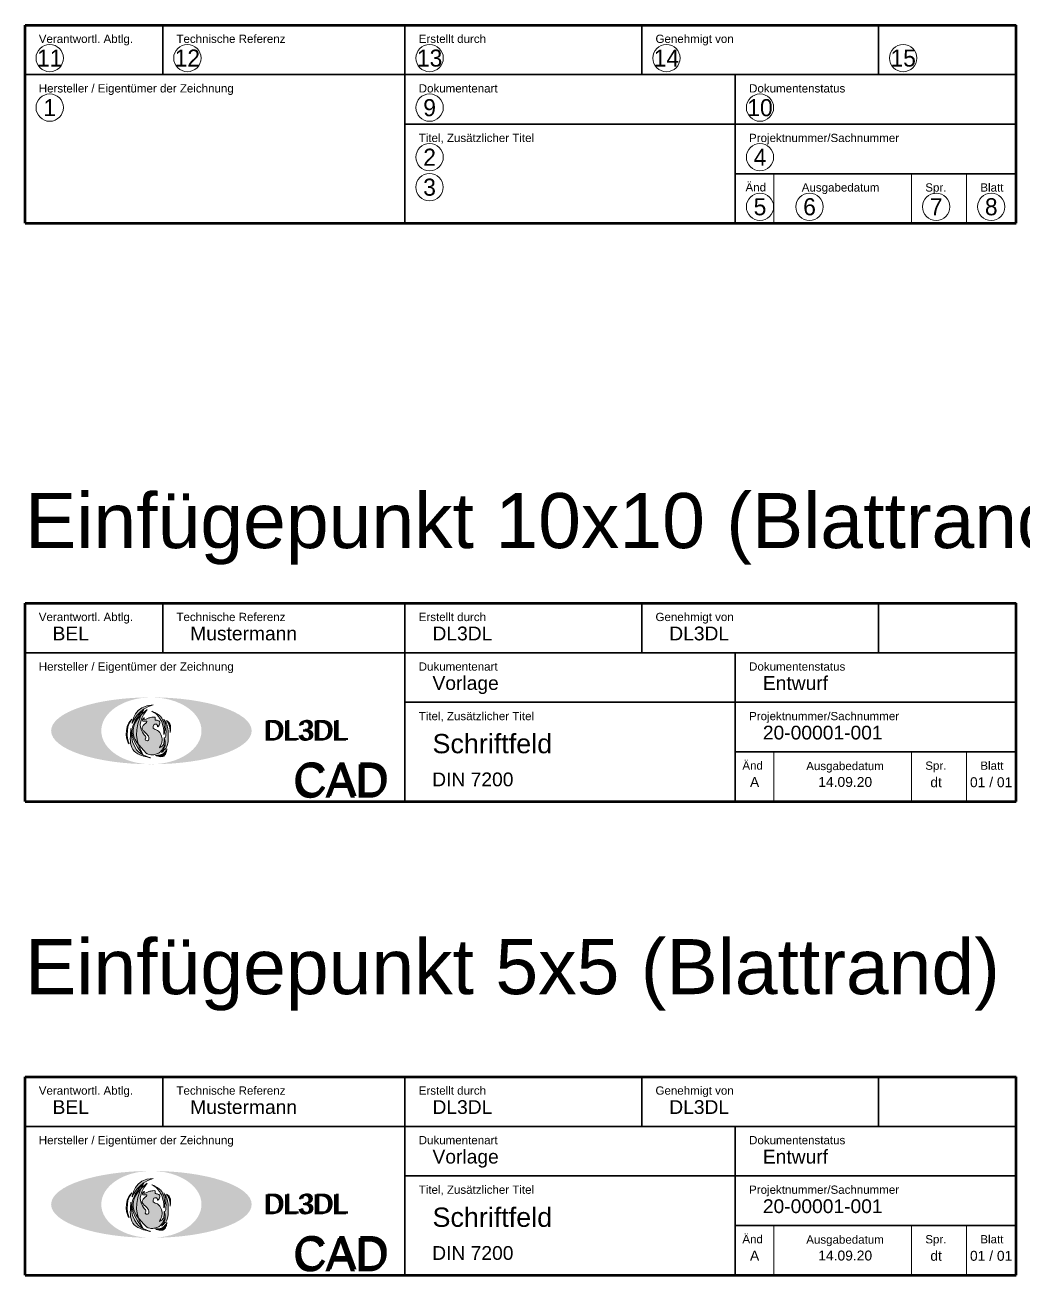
# Model space of a CAD drawing. Header units: millimetres. Extents: x 633 to 4785, y -1154 to 2521.
# Drawn here: x 2337 to 2518.3, y -616.3 to -389.4 of the extents above; entities that cross this region are included whole.
import ezdxf
from ezdxf.enums import TextEntityAlignment as Align

# ---------------------------------------------------------------- set-up
doc = ezdxf.new("R2010")
doc.units = ezdxf.units.MM
doc.header["$LTSCALE"] = 5
doc.linetypes.add('AUSGEZOGEN', pattern=[0])
for name, color, linetype, lineweight, true_color in [('_Legende', 7, 'Continuous', 5, 0x000000), ('_PK_0.18mm', 4, 'Continuous', 18, 0x00ffff), ('_PK_0.35mm', 4, 'Continuous', 35, 0x00ffff), ('_PK_0.70mm', 30, 'Continuous', 70, 0xff7f00), ('_PK_Text_ausgefüllt', 3, 'Continuous', 5, 0x00ff00), ('_PK_Text_Vorgabe', 1, 'Continuous', 5, 0xff0000), ('Nr_Kreis', 1, 'Continuous', 5, 0xff0000), ('pfoenix', 5, 'Continuous', 5, 0x0000ff)]:
    doc.layers.add(name, color=color, linetype=linetype, lineweight=lineweight, true_color=true_color)
for name, color, linetype, true_color in [('Logo', 5, 'Continuous', 0x0000ff), ('Logo Text', 1, 'Continuous', 0xff0000), ('Logo_a', 1, 'Continuous', 0xff0000), ('Logo_b', 30, 'Continuous', 0xff7f00), ('Logo_c', 12, 'Continuous', 0xaa0000)]:
    doc.layers.add(name, color=color, linetype=linetype, true_color=true_color)
doc.styles.add('textstyle1000', font='')
doc.styles.add('textstyle1009', font='')
doc.styles.add('textstyle1010', font='')
doc.styles.add('textstyle1013', font='')
doc.styles.add('textstyle1014', font='')
doc.styles.add('textstyle1023', font='')
doc.styles.add('textstyle1024', font='')
doc.styles.add('textstyle1033', font='')
doc.styles.add('textstyle1034', font='')
doc.styles.add('textstyle1036', font='')
doc.styles.add('textstyle1037', font='')
doc.styles.add('textstyle1046', font='')
doc.styles.add('textstyle1047', font='')
doc.styles.add('textstyle1056', font='')
doc.styles.add('textstyle1057', font='')
doc.styles.add('textstyle1066', font='')
doc.styles.add('textstyle1067', font='')
doc.styles.add('textstyle1076', font='')
doc.styles.add('textstyle1077', font='')
doc.styles.add('textstyle1086', font='')
doc.styles.add('textstyle1087', font='')
doc.styles.add('textstyle657', font='')
doc.styles.add('textstyle658', font='')
doc.styles.add('textstyle667', font='')
doc.styles.add('textstyle668', font='')
doc.styles.add('textstyle669', font='')
doc.styles.add('textstyle670', font='')
doc.styles.add('textstyle671', font='')
doc.styles.add('textstyle672', font='')
doc.styles.add('textstyle691', font='')
doc.styles.add('textstyle693', font='')
doc.styles.add('textstyle715', font='')
doc.styles.add('textstyle716', font='')
doc.styles.add('textstyle717', font='')
doc.styles.add('textstyle718', font='')
doc.styles.add('textstyle719', font='')
doc.styles.add('textstyle720', font='')
doc.styles.add('textstyle721', font='')
doc.styles.add('textstyle722', font='')
doc.styles.add('textstyle723', font='')
doc.styles.add('textstyle772', font='')
doc.styles.add('textstyle773', font='')
doc.styles.add('textstyle774', font='')
doc.styles.add('textstyle784', font='')
doc.styles.add('textstyle785', font='')
doc.styles.add('textstyle786', font='')
doc.styles.add('textstyle794', font='')
doc.styles.add('textstyle795', font='')
doc.styles.add('textstyle796', font='')
doc.styles.add('textstyle806', font='')
doc.styles.add('textstyle807', font='')
doc.styles.add('textstyle808', font='')
doc.styles.add('textstyle818', font='')
doc.styles.add('textstyle819', font='')
doc.styles.add('textstyle828', font='')
doc.styles.add('textstyle830', font='')
doc.styles.add('textstyle831', font='')
doc.styles.add('textstyle832', font='')
doc.styles.add('textstyle842', font='')
doc.styles.add('textstyle843', font='')
doc.styles.add('textstyle844', font='')
doc.styles.add('textstyle850', font='')
doc.styles.add('textstyle851', font='')
doc.styles.add('textstyle852', font='')
doc.styles.add('textstyle862', font='')
doc.styles.add('textstyle863', font='')
doc.styles.add('textstyle864', font='')
doc.styles.add('textstyle874', font='')
doc.styles.add('textstyle875', font='')
doc.styles.add('textstyle876', font='')
doc.styles.add('textstyle891', font='')
doc.styles.add('textstyle892', font='')
doc.styles.add('textstyle901', font='')
doc.styles.add('textstyle902', font='')
doc.styles.add('textstyle911', font='')
doc.styles.add('textstyle912', font='')
doc.styles.add('textstyle921', font='')
doc.styles.add('textstyle922', font='')
doc.styles.add('textstyle931', font='')
doc.styles.add('textstyle932', font='')
doc.styles.add('textstyle964', font='')
doc.styles.add('textstyle965', font='')
doc.styles.add('textstyle966', font='')
doc.styles.add('textstyle977', font='')
doc.styles.add('textstyle978', font='')
doc.styles.add('textstyle979', font='')
doc.styles.add('textstyle988', font='')
doc.styles.add('textstyle989', font='')
doc.styles.add('textstyle990', font='')
doc.styles.add('textstyle999', font='')
doc.styles.get('textstyle1000').set_extended_font_data('Arial')
doc.styles.get('textstyle1009').set_extended_font_data('Arial')
doc.styles.get('textstyle1010').set_extended_font_data('Arial')
doc.styles.get('textstyle1013').set_extended_font_data('URW Chancery L')
doc.styles.get('textstyle1014').set_extended_font_data('URW Chancery L')
doc.styles.get('textstyle1023').set_extended_font_data('URW Chancery L')
doc.styles.get('textstyle1024').set_extended_font_data('URW Chancery L')
doc.styles.get('textstyle1033').set_extended_font_data('URW Chancery L')
doc.styles.get('textstyle1034').set_extended_font_data('URW Chancery L')
doc.styles.get('textstyle1036').set_extended_font_data('Arial')
doc.styles.get('textstyle1037').set_extended_font_data('Arial')
doc.styles.get('textstyle1046').set_extended_font_data('Arial')
doc.styles.get('textstyle1047').set_extended_font_data('Arial')
doc.styles.get('textstyle1056').set_extended_font_data('Arial')
doc.styles.get('textstyle1057').set_extended_font_data('Arial')
doc.styles.get('textstyle1066').set_extended_font_data('Arial')
doc.styles.get('textstyle1067').set_extended_font_data('Arial')
doc.styles.get('textstyle1076').set_extended_font_data('Arial')
doc.styles.get('textstyle1077').set_extended_font_data('Arial')
doc.styles.get('textstyle1086').set_extended_font_data('Arial')
doc.styles.get('textstyle1087').set_extended_font_data('Arial')
doc.styles.get('textstyle657').set_extended_font_data('URW Chancery L')
doc.styles.get('textstyle658').set_extended_font_data('URW Chancery L')
doc.styles.get('textstyle667').set_extended_font_data('TGL 31034-1')
doc.styles.get('textstyle668').set_extended_font_data('TGL 31034-1')
doc.styles.get('textstyle669').set_extended_font_data('TGL 31034-1')
doc.styles.get('textstyle670').set_extended_font_data('TGL 31034-1')
doc.styles.get('textstyle671').set_extended_font_data('TGL 31034-1')
doc.styles.get('textstyle672').set_extended_font_data('TGL 31034-1')
doc.styles.get('textstyle691').set_extended_font_data('Arial')
doc.styles.get('textstyle693').set_extended_font_data('Arial')
doc.styles.get('textstyle715').set_extended_font_data('TGL 31034-1')
doc.styles.get('textstyle716').set_extended_font_data('TGL 31034-1')
doc.styles.get('textstyle717').set_extended_font_data('TGL 31034-1')
doc.styles.get('textstyle718').set_extended_font_data('TGL 31034-1')
doc.styles.get('textstyle719').set_extended_font_data('TGL 31034-1')
doc.styles.get('textstyle720').set_extended_font_data('TGL 31034-1')
doc.styles.get('textstyle721').set_extended_font_data('TGL 31034-1')
doc.styles.get('textstyle722').set_extended_font_data('TGL 31034-1')
doc.styles.get('textstyle723').set_extended_font_data('TGL 31034-1')
doc.styles.get('textstyle772').set_extended_font_data('Arial')
doc.styles.get('textstyle773').set_extended_font_data('Arial')
doc.styles.get('textstyle774').set_extended_font_data('Arial')
doc.styles.get('textstyle784').set_extended_font_data('Arial')
doc.styles.get('textstyle785').set_extended_font_data('Arial')
doc.styles.get('textstyle786').set_extended_font_data('Arial')
doc.styles.get('textstyle794').set_extended_font_data('Arial')
doc.styles.get('textstyle795').set_extended_font_data('Arial')
doc.styles.get('textstyle796').set_extended_font_data('Arial')
doc.styles.get('textstyle806').set_extended_font_data('Arial')
doc.styles.get('textstyle807').set_extended_font_data('Arial')
doc.styles.get('textstyle808').set_extended_font_data('Arial')
doc.styles.get('textstyle818').set_extended_font_data('Arial')
doc.styles.get('textstyle819').set_extended_font_data('Arial')
doc.styles.get('textstyle828').set_extended_font_data('Arial')
doc.styles.get('textstyle830').set_extended_font_data('Arial')
doc.styles.get('textstyle831').set_extended_font_data('Arial')
doc.styles.get('textstyle832').set_extended_font_data('Arial')
doc.styles.get('textstyle842').set_extended_font_data('Arial')
doc.styles.get('textstyle843').set_extended_font_data('Arial')
doc.styles.get('textstyle844').set_extended_font_data('Arial')
doc.styles.get('textstyle850').set_extended_font_data('Arial')
doc.styles.get('textstyle851').set_extended_font_data('Arial')
doc.styles.get('textstyle852').set_extended_font_data('Arial')
doc.styles.get('textstyle862').set_extended_font_data('Arial')
doc.styles.get('textstyle863').set_extended_font_data('Arial')
doc.styles.get('textstyle864').set_extended_font_data('Arial')
doc.styles.get('textstyle874').set_extended_font_data('Arial')
doc.styles.get('textstyle875').set_extended_font_data('Arial')
doc.styles.get('textstyle876').set_extended_font_data('Arial')
doc.styles.get('textstyle891').set_extended_font_data('Arial')
doc.styles.get('textstyle892').set_extended_font_data('Arial')
doc.styles.get('textstyle901').set_extended_font_data('Arial')
doc.styles.get('textstyle902').set_extended_font_data('Arial')
doc.styles.get('textstyle911').set_extended_font_data('Arial')
doc.styles.get('textstyle912').set_extended_font_data('Arial')
doc.styles.get('textstyle921').set_extended_font_data('Arial')
doc.styles.get('textstyle922').set_extended_font_data('Arial')
doc.styles.get('textstyle931').set_extended_font_data('Arial')
doc.styles.get('textstyle932').set_extended_font_data('Arial')
doc.styles.get('textstyle964').set_extended_font_data('Arial')
doc.styles.get('textstyle965').set_extended_font_data('Arial')
doc.styles.get('textstyle966').set_extended_font_data('Arial')
doc.styles.get('textstyle977').set_extended_font_data('Arial')
doc.styles.get('textstyle978').set_extended_font_data('Arial')
doc.styles.get('textstyle979').set_extended_font_data('Arial')
doc.styles.get('textstyle988').set_extended_font_data('Arial')
doc.styles.get('textstyle989').set_extended_font_data('Arial')
doc.styles.get('textstyle990').set_extended_font_data('Arial')
doc.styles.get('textstyle999').set_extended_font_data('Arial')

msp = doc.modelspace()

# ---------------------------------------------------------------- hatches: boundary and pattern name
at = {"layer": 'Logo_a'}
h = msp.add_hatch(color=256, dxfattribs=at)
edge = h.paths.add_edge_path()
edge.add_ellipse((2359.98, -517.52), major_axis=(15.17, 0), ratio=0.4, start_angle=0, end_angle=360)
edge = h.paths.add_edge_path()
edge.add_ellipse((2359.98, -517.52), major_axis=(12.14, 0), ratio=0.5, start_angle=0, end_angle=360)
h = msp.add_hatch(color=256, dxfattribs=at)
edge = h.paths.add_edge_path()
edge.add_ellipse((2359.98, -603.52), major_axis=(15.17, 0), ratio=0.4, start_angle=0, end_angle=360)
edge = h.paths.add_edge_path()
edge.add_ellipse((2359.98, -603.52), major_axis=(12.14, 0), ratio=0.5, start_angle=0, end_angle=360)
at = {"layer": 'Logo_b'}
h = msp.add_hatch(color=256, dxfattribs=at)
edge = h.paths.add_edge_path()
edge.add_ellipse((2359.98, -517.52), major_axis=(12.14, 0), ratio=0.5, start_angle=0, end_angle=360)
edge = h.paths.add_edge_path()
edge.add_ellipse((2359.98, -517.52), major_axis=(9.1, 0), ratio=0.666667, start_angle=0, end_angle=360)
h = msp.add_hatch(color=256, dxfattribs=at)
edge = h.paths.add_edge_path()
edge.add_ellipse((2359.98, -603.52), major_axis=(12.14, 0), ratio=0.5, start_angle=0, end_angle=360)
edge = h.paths.add_edge_path()
edge.add_ellipse((2359.98, -603.52), major_axis=(9.1, 0), ratio=0.666667, start_angle=0, end_angle=360)
at = {"layer": 'Logo_c'}
h = msp.add_hatch(color=256, dxfattribs=at)
edge = h.paths.add_edge_path()
edge.add_ellipse((2359.98, -517.52), major_axis=(15.17, 0), ratio=0.4, start_angle=0, end_angle=360)
edge = h.paths.add_edge_path()
edge.add_ellipse((2359.98, -517.52), major_axis=(18.21, 0), ratio=0.333333, start_angle=0, end_angle=360)
h = msp.add_hatch(color=256, dxfattribs=at)
edge = h.paths.add_edge_path()
edge.add_ellipse((2359.98, -603.52), major_axis=(15.17, 0), ratio=0.4, start_angle=0, end_angle=360)
edge = h.paths.add_edge_path()
edge.add_ellipse((2359.98, -603.52), major_axis=(18.21, 0), ratio=0.333333, start_angle=0, end_angle=360)
at = {"layer": 'pfoenix'}
h = msp.add_hatch(color=256, dxfattribs=at)
edge = h.paths.add_edge_path()
edge.add_spline(control_points=[(2360.29, -512.83), (2357.5, -513.51), (2356.47, -516.18), (2356.47, -516.18)], knot_values=[0, 0, 0, 0, 1, 1, 1, 1], degree=3, periodic=0)
edge.add_spline(control_points=[(2356.47, -516.18), (2356.5, -515.99), (2356.88, -512.85), (2360.29, -512.83)], knot_values=[0, 0, 0, 0, 1, 1, 1, 1], degree=3, periodic=0)
h = msp.add_hatch(color=256, dxfattribs=at)
edge = h.paths.add_edge_path()
edge.add_spline(control_points=[(2358.71, -518.32), (2359.13, -518.58), (2358.84, -519.08), (2358.84, -519.08), (2358.84, -519.08), (2358.94, -519.33), (2359.6, -519.34), (2359.5, -518.73), (2359.37, -518.32), (2358.83, -517.78), (2358.39, -517.41), (2358.23, -516.92), (2358.56, -516.41), (2359.08, -516.07), (2359.18, -515.93), (2359.1, -515.75), (2358.8, -515.76), (2358.53, -515.83), (2358.31, -515.71), (2358.36, -515.34), (2358.71, -515.17), (2358.72, -515.15), (2358.72, -515.17), (2358.62, -515.32), (2358.47, -515.44), (2358.6, -515.55), (2359, -515.44), (2359.47, -515.18), (2360.32, -515.01), (2360.63, -515.04), (2360.67, -515.12), (2360.72, -515.4), (2360.61, -515.62), (2361.03, -515.57), (2361.32, -515.7), (2361.56, -515.95), (2361.51, -516.35), (2361.23, -516.71), (2361.12, -516.79), (2361.12, -516.79), (2361.08, -516.59), (2361.01, -516.37), (2360.77, -516.31), (2360.42, -516.37), (2360.27, -516.71), (2360.28, -517.12), (2360.59, -517.25), (2361.21, -517.46), (2361.51, -517.84)], knot_values=[0, 0, 0, 0, 1, 2, 3, 4, 5, 6, 7, 8, 9, 10, 11, 12, 13, 14, 15, 16, 17, 18, 19, 20, 21, 22, 23, 24, 25, 26, 27, 28, 29, 30, 31, 32, 33, 34, 35, 36, 37, 38, 39, 40, 41, 42, 43, 44, 45, 46, 46, 46, 46], degree=3, periodic=0)
edge.add_spline(control_points=[(2361.51, -517.84), (2361.79, -518.33), (2361.98, -519.02), (2361.87, -519.68), (2361.63, -520.28), (2361.41, -520.65), (2361.41, -520.65), (2362.14, -520.22), (2362.33, -519.48), (2362.32, -518.91), (2362.25, -518.75), (2362.47, -519.13), (2362.49, -519.8), (2362.36, -520.22), (2361.77, -521.3), (2361.16, -521.7), (2360.47, -521.89), (2359.64, -521.9), (2359.12, -521.64), (2359.12, -521.64), (2359.12, -521.64)], knot_values=[0, 0, 0, 0, 1, 2, 3, 4, 5, 6, 7, 8, 9, 10, 11, 12, 13, 14, 15, 16, 17, 18, 18, 18, 18], degree=3, periodic=0)
edge.add_spline(control_points=[(2359.12, -521.64), (2359.12, -521.64), (2359.06, -521.68), (2355, -517.02), (2359.21, -513.66)], knot_values=[0, 0, 0, 0, 1, 2, 2, 2, 2], degree=3, periodic=0)
edge.add_spline(control_points=[(2359.21, -513.66), (2357.36, -516.06), (2358.71, -518.32), (2358.71, -518.32), (2358.71, -518.32), (2358.71, -518.32), (2358.71, -518.32)], knot_values=[0, 0, 0, 0, 1, 2, 3, 4, 4, 4, 4], degree=3, periodic=0)
h = msp.add_hatch(color=256, dxfattribs=at)
edge = h.paths.add_edge_path()
edge.add_spline(control_points=[(2358.58, -513.59), (2356.5, -517.64), (2358.44, -521.87), (2358.43, -521.88), (2358.43, -521.88), (2355.42, -517.58), (2358.58, -513.59), (2358.58, -513.59), (2358.58, -513.59)], knot_values=[0, 0, 0, 0, 1, 2, 3, 4, 5, 6, 6, 6, 6], degree=3, periodic=0)
h = msp.add_hatch(color=256, dxfattribs=at)
edge = h.paths.add_edge_path()
edge.add_spline(control_points=[(2362.13, -516.82), (2362.19, -517.16), (2362.23, -517.42), (2362.26, -517.85), (2362.27, -518.17), (2362.26, -518.17), (2362.26, -518.17), (2362.41, -517.73), (2362.41, -517.2), (2362.3, -516.26), (2362.01, -515.41), (2361.75, -514.98), (2361.04, -514.4), (2360.09, -513.98), (2360.09, -513.98), (2360.09, -513.98)], knot_values=[0, 0, 0, 0, 1, 2, 3, 4, 5, 6, 7, 8, 9, 10, 11, 12, 13, 13, 13, 13], degree=3, periodic=0)
edge.add_spline(control_points=[(2360.09, -513.98), (2360.66, -514.27), (2360.99, -514.6), (2361.33, -515.03), (2361.67, -515.48), (2361.99, -516.2), (2362.13, -516.82)], knot_values=[0, 0, 0, 0, 1, 2, 3, 4, 4, 4, 4], degree=3, periodic=0)
h = msp.add_hatch(color=256, dxfattribs=at)
edge = h.paths.add_edge_path()
edge.add_spline(control_points=[(2356.43, -515.42), (2354.75, -517.02), (2355.56, -519.7), (2355.93, -519.88)], knot_values=[0, 0, 0, 0, 1, 1, 1, 1], degree=3, periodic=0)
edge.add_spline(control_points=[(2355.93, -519.88), (2355.81, -519.79), (2355, -517.11), (2356.43, -515.42)], knot_values=[0, 0, 0, 0, 1, 1, 1, 1], degree=3, periodic=0)
h = msp.add_hatch(color=256, dxfattribs=at)
edge = h.paths.add_edge_path()
edge.add_spline(control_points=[(2356.23, -517.11), (2356.34, -521.07), (2359.79, -522.44), (2359.79, -522.44), (2359.79, -522.44), (2355.91, -521.48), (2356.26, -517.15), (2356.26, -517.15), (2356.23, -517.11)], knot_values=[0, 0, 0, 0, 1, 2, 3, 4, 5, 6, 6, 6, 6], degree=3, periodic=0)
h = msp.add_hatch(color=256, dxfattribs=at)
edge = h.paths.add_edge_path()
edge.add_spline(control_points=[(2363.04, -519.08), (2363.01, -519.61), (2362.85, -520.32), (2362.62, -520.72), (2362.12, -521.19), (2361.84, -521.46), (2361.83, -521.46), (2362.04, -521.11), (2362.32, -520.66), (2362.48, -520.22), (2362.49, -519.8), (2362.3, -518.84)], knot_values=[0, 0, 0, 0, 1, 2, 3, 4, 5, 6, 7, 8, 9, 9, 9, 9], degree=3, periodic=0)
edge.add_spline(control_points=[(2362.3, -518.84), (2362.57, -518.7), (2362.62, -518.41), (2362.65, -517.53), (2362.6, -516.73), (2362.58, -516.3), (2362.31, -515.44), (2362.14, -515.33), (2362.62, -515.94), (2362.78, -516.36), (2362.94, -516.95), (2363.02, -517.54), (2363.06, -518.33), (2363.04, -519.08)], knot_values=[0, 0, 0, 0, 1, 2, 3, 4, 5, 6, 7, 8, 9, 10, 11, 11, 11, 11], degree=3, periodic=0)
h = msp.add_hatch(color=256, dxfattribs=at)
edge = h.paths.add_edge_path()
edge.add_spline(control_points=[(2363.41, -517.86), (2363.4, -517.31), (2363.33, -516.94), (2363.24, -516.52), (2363.07, -516.18), (2362.7, -515.65), (2362.7, -515.65), (2362.7, -515.65)], knot_values=[0, 0, 0, 0, 1, 2, 3, 4, 5, 5, 5, 5], degree=3, periodic=0)
edge.add_spline(control_points=[(2362.7, -515.65), (2363.58, -516.09), (2363.41, -517.86), (2363.41, -517.86), (2363.41, -517.86)], knot_values=[0, 0, 0, 0, 1, 2, 2, 2, 2], degree=3, periodic=0)
h = msp.add_hatch(color=256, dxfattribs=at)
edge = h.paths.add_edge_path()
edge.add_spline(control_points=[(2360.89, -522.07), (2361.27, -522.22), (2361.89, -522.24), (2362.23, -522.14), (2362.54, -521.8), (2362.73, -521.32), (2362.76, -520.96), (2362.8, -520.8), (2362.79, -520.8), (2362.79, -520.8), (2362.67, -521.12), (2362.57, -521.23), (2362.32, -521.54), (2362.05, -521.72), (2361.79, -521.83), (2361.4, -521.96), (2361.02, -521.98), (2360.89, -521.98), (2360.75, -521.98), (2360.75, -521.98), (2360.75, -521.98), (2360.83, -522.04), (2360.89, -522.07), (2360.89, -522.07), (2360.89, -522.07)], knot_values=[0, 0, 0, 0, 1, 2, 3, 4, 5, 6, 7, 8, 9, 10, 11, 12, 13, 14, 15, 16, 17, 18, 19, 20, 21, 22, 22, 22, 22], degree=3, periodic=0)
h = msp.add_hatch(color=256, dxfattribs=at)
edge = h.paths.add_edge_path()
edge.add_spline(control_points=[(2360.29, -598.83), (2357.5, -599.51), (2356.47, -602.18), (2356.47, -602.18)], knot_values=[0, 0, 0, 0, 1, 1, 1, 1], degree=3, periodic=0)
edge.add_spline(control_points=[(2356.47, -602.18), (2356.5, -601.99), (2356.88, -598.85), (2360.29, -598.83)], knot_values=[0, 0, 0, 0, 1, 1, 1, 1], degree=3, periodic=0)
h = msp.add_hatch(color=256, dxfattribs=at)
edge = h.paths.add_edge_path()
edge.add_spline(control_points=[(2356.43, -601.42), (2354.75, -603.02), (2355.56, -605.7), (2355.93, -605.88)], knot_values=[0, 0, 0, 0, 1, 1, 1, 1], degree=3, periodic=0)
edge.add_spline(control_points=[(2355.93, -605.88), (2355.81, -605.79), (2355, -603.11), (2356.43, -601.42)], knot_values=[0, 0, 0, 0, 1, 1, 1, 1], degree=3, periodic=0)
h = msp.add_hatch(color=256, dxfattribs=at)
edge = h.paths.add_edge_path()
edge.add_spline(control_points=[(2358.71, -604.32), (2359.13, -604.58), (2358.84, -605.08), (2358.84, -605.08), (2358.84, -605.08), (2358.94, -605.33), (2359.6, -605.34), (2359.5, -604.73), (2359.37, -604.32), (2358.83, -603.78), (2358.39, -603.41), (2358.23, -602.92), (2358.56, -602.41), (2359.08, -602.07), (2359.18, -601.93), (2359.1, -601.75), (2358.8, -601.76), (2358.53, -601.83), (2358.31, -601.71), (2358.36, -601.34), (2358.71, -601.17), (2358.72, -601.15), (2358.72, -601.17), (2358.62, -601.32), (2358.47, -601.44), (2358.6, -601.55), (2359, -601.44), (2359.47, -601.18), (2360.32, -601.01), (2360.63, -601.04), (2360.67, -601.12), (2360.72, -601.4), (2360.61, -601.62), (2361.03, -601.57), (2361.32, -601.7), (2361.56, -601.95), (2361.51, -602.35), (2361.23, -602.71), (2361.12, -602.79), (2361.12, -602.79), (2361.08, -602.59), (2361.01, -602.37), (2360.77, -602.31), (2360.42, -602.37), (2360.27, -602.71), (2360.28, -603.12), (2360.59, -603.25), (2361.21, -603.46), (2361.51, -603.84)], knot_values=[0, 0, 0, 0, 1, 2, 3, 4, 5, 6, 7, 8, 9, 10, 11, 12, 13, 14, 15, 16, 17, 18, 19, 20, 21, 22, 23, 24, 25, 26, 27, 28, 29, 30, 31, 32, 33, 34, 35, 36, 37, 38, 39, 40, 41, 42, 43, 44, 45, 46, 46, 46, 46], degree=3, periodic=0)
edge.add_spline(control_points=[(2361.51, -603.84), (2361.79, -604.33), (2361.98, -605.02), (2361.87, -605.68), (2361.63, -606.28), (2361.41, -606.65), (2361.41, -606.65), (2362.14, -606.22), (2362.33, -605.48), (2362.32, -604.91), (2362.25, -604.75), (2362.47, -605.13), (2362.49, -605.8), (2362.36, -606.22), (2361.77, -607.3), (2361.16, -607.7), (2360.47, -607.89), (2359.64, -607.9), (2359.12, -607.64), (2359.12, -607.64), (2359.12, -607.64)], knot_values=[0, 0, 0, 0, 1, 2, 3, 4, 5, 6, 7, 8, 9, 10, 11, 12, 13, 14, 15, 16, 17, 18, 18, 18, 18], degree=3, periodic=0)
edge.add_spline(control_points=[(2359.12, -607.64), (2359.12, -607.64), (2359.06, -607.68), (2355, -603.02), (2359.21, -599.66)], knot_values=[0, 0, 0, 0, 1, 2, 2, 2, 2], degree=3, periodic=0)
edge.add_spline(control_points=[(2359.21, -599.66), (2357.36, -602.06), (2358.71, -604.32), (2358.71, -604.32), (2358.71, -604.32), (2358.71, -604.32), (2358.71, -604.32)], knot_values=[0, 0, 0, 0, 1, 2, 3, 4, 4, 4, 4], degree=3, periodic=0)
h = msp.add_hatch(color=256, dxfattribs=at)
edge = h.paths.add_edge_path()
edge.add_spline(control_points=[(2358.58, -599.59), (2356.5, -603.64), (2358.44, -607.87), (2358.43, -607.88), (2358.43, -607.88), (2355.42, -603.58), (2358.58, -599.59), (2358.58, -599.59), (2358.58, -599.59)], knot_values=[0, 0, 0, 0, 1, 2, 3, 4, 5, 6, 6, 6, 6], degree=3, periodic=0)
h = msp.add_hatch(color=256, dxfattribs=at)
edge = h.paths.add_edge_path()
edge.add_spline(control_points=[(2362.13, -602.82), (2362.19, -603.16), (2362.23, -603.42), (2362.26, -603.85), (2362.27, -604.17), (2362.26, -604.17), (2362.26, -604.17), (2362.41, -603.73), (2362.41, -603.2), (2362.3, -602.26), (2362.01, -601.41), (2361.75, -600.98), (2361.04, -600.4), (2360.09, -599.98), (2360.09, -599.98), (2360.09, -599.98)], knot_values=[0, 0, 0, 0, 1, 2, 3, 4, 5, 6, 7, 8, 9, 10, 11, 12, 13, 13, 13, 13], degree=3, periodic=0)
edge.add_spline(control_points=[(2360.09, -599.98), (2360.66, -600.27), (2360.99, -600.6), (2361.33, -601.03), (2361.67, -601.48), (2361.99, -602.2), (2362.13, -602.82)], knot_values=[0, 0, 0, 0, 1, 2, 3, 4, 4, 4, 4], degree=3, periodic=0)
h = msp.add_hatch(color=256, dxfattribs=at)
edge = h.paths.add_edge_path()
edge.add_spline(control_points=[(2363.04, -605.08), (2363.01, -605.61), (2362.85, -606.32), (2362.62, -606.72), (2362.12, -607.19), (2361.84, -607.46), (2361.83, -607.46), (2362.04, -607.11), (2362.32, -606.66), (2362.48, -606.22), (2362.49, -605.8), (2362.3, -604.84)], knot_values=[0, 0, 0, 0, 1, 2, 3, 4, 5, 6, 7, 8, 9, 9, 9, 9], degree=3, periodic=0)
edge.add_spline(control_points=[(2362.3, -604.84), (2362.57, -604.7), (2362.62, -604.41), (2362.65, -603.53), (2362.6, -602.73), (2362.58, -602.3), (2362.31, -601.44), (2362.14, -601.33), (2362.62, -601.94), (2362.78, -602.36), (2362.94, -602.95), (2363.02, -603.54), (2363.06, -604.33), (2363.04, -605.08)], knot_values=[0, 0, 0, 0, 1, 2, 3, 4, 5, 6, 7, 8, 9, 10, 11, 11, 11, 11], degree=3, periodic=0)
h = msp.add_hatch(color=256, dxfattribs=at)
edge = h.paths.add_edge_path()
edge.add_spline(control_points=[(2356.23, -603.11), (2356.34, -607.07), (2359.79, -608.44), (2359.79, -608.44), (2359.79, -608.44), (2355.91, -607.48), (2356.26, -603.15), (2356.26, -603.15), (2356.23, -603.11)], knot_values=[0, 0, 0, 0, 1, 2, 3, 4, 5, 6, 6, 6, 6], degree=3, periodic=0)
h = msp.add_hatch(color=256, dxfattribs=at)
edge = h.paths.add_edge_path()
edge.add_spline(control_points=[(2363.41, -603.86), (2363.4, -603.31), (2363.33, -602.94), (2363.24, -602.52), (2363.07, -602.18), (2362.7, -601.65), (2362.7, -601.65), (2362.7, -601.65)], knot_values=[0, 0, 0, 0, 1, 2, 3, 4, 5, 5, 5, 5], degree=3, periodic=0)
edge.add_spline(control_points=[(2362.7, -601.65), (2363.58, -602.09), (2363.41, -603.86), (2363.41, -603.86), (2363.41, -603.86)], knot_values=[0, 0, 0, 0, 1, 2, 2, 2, 2], degree=3, periodic=0)
h = msp.add_hatch(color=256, dxfattribs=at)
edge = h.paths.add_edge_path()
edge.add_spline(control_points=[(2360.89, -608.07), (2361.27, -608.22), (2361.89, -608.24), (2362.23, -608.14), (2362.54, -607.8), (2362.73, -607.32), (2362.76, -606.96), (2362.8, -606.8), (2362.79, -606.8), (2362.79, -606.8), (2362.67, -607.12), (2362.57, -607.23), (2362.32, -607.54), (2362.05, -607.72), (2361.79, -607.83), (2361.4, -607.96), (2361.02, -607.98), (2360.89, -607.98), (2360.75, -607.98), (2360.75, -607.98), (2360.75, -607.98), (2360.83, -608.04), (2360.89, -608.07), (2360.89, -608.07), (2360.89, -608.07)], knot_values=[0, 0, 0, 0, 1, 2, 3, 4, 5, 6, 7, 8, 9, 10, 11, 12, 13, 14, 15, 16, 17, 18, 19, 20, 21, 22, 22, 22, 22], degree=3, periodic=0)

# ---------------------------------------------------------------- linework, layer by layer
at = {"layer": '_PK_0.18mm', "linetype": 'AUSGEZOGEN', "lineweight": 18}
for p, q in [((2473.03, -425.36), (2473.03, -416.36)), ((2498.03, -425.36), (2498.03, -416.36)), ((2508.03, -425.36), (2508.03, -416.36)), ((2473.03, -530.35), (2473.03, -521.35)), ((2498.03, -530.35), (2498.03, -521.35)), ((2508.03, -530.35), (2508.03, -521.35)), ((2473.03, -616.35), (2473.03, -607.35)), ((2498.03, -616.35), (2498.03, -607.35)), ((2508.03, -616.35), (2508.03, -607.35))]:
    msp.add_line(p, q, dxfattribs=at)
at = {"layer": '_PK_0.35mm', "linetype": 'AUSGEZOGEN'}
for p, q in [((2362.03, -398.36), (2362.03, -389.36)), ((2406.03, -425.36), (2406.03, -389.36)), ((2449.03, -398.36), (2449.03, -389.36)), ((2492.03, -398.36), (2492.03, -389.36)), ((2337.03, -398.36), (2517.03, -398.36)), ((2466.03, -425.36), (2466.03, -398.36)), ((2406.03, -407.36), (2517.03, -407.36)), ((2466.03, -416.36), (2517.03, -416.36)), ((2362.03, -503.35), (2362.03, -494.35)), ((2406.03, -530.35), (2406.03, -494.35)), ((2449.03, -503.35), (2449.03, -494.35)), ((2492.03, -503.35), (2492.03, -494.35)), ((2337.03, -503.35), (2517.03, -503.35)), ((2466.03, -530.35), (2466.03, -503.35)), ((2406.03, -512.35), (2517.03, -512.35)), ((2466.03, -521.35), (2517.03, -521.35)), ((2362.03, -589.35), (2362.03, -580.35)), ((2406.03, -616.35), (2406.03, -580.35)), ((2449.03, -589.35), (2449.03, -580.35)), ((2492.03, -589.35), (2492.03, -580.35)), ((2337.03, -589.35), (2517.03, -589.35)), ((2466.03, -616.35), (2466.03, -589.35)), ((2406.03, -598.35), (2517.03, -598.35)), ((2466.03, -607.35), (2517.03, -607.35))]:
    msp.add_line(p, q, dxfattribs=at)
at = {"layer": '_PK_0.70mm', "linetype": 'AUSGEZOGEN', "lineweight": 70}
for p, q in [((2337.03, -389.36), (2517.03, -389.36)), ((2337.03, -425.36), (2337.03, -389.36)), ((2517.03, -425.36), (2517.03, -389.36)), ((2337.03, -425.36), (2517.03, -425.36)), ((2337.03, -494.35), (2517.03, -494.35)), ((2337.03, -530.35), (2337.03, -494.35)), ((2517.03, -530.35), (2517.03, -494.35)), ((2337.03, -530.35), (2517.03, -530.35)), ((2337.03, -580.35), (2517.03, -580.35)), ((2337.03, -616.35), (2337.03, -580.35)), ((2517.03, -616.35), (2517.03, -580.35)), ((2337.03, -616.35), (2517.03, -616.35))]:
    msp.add_line(p, q, dxfattribs=at)
at = {"layer": 'Nr_Kreis'}
for centre in [(2341.51, -395.36), (2366.51, -395.36), (2410.51, -395.36), (2453.51, -395.36), (2496.51, -395.36), (2341.51, -404.36), (2410.51, -404.36), (2470.51, -404.36), (2410.51, -413.36), (2470.51, -413.36), (2410.5, -418.8), (2470.51, -422.36), (2479.51, -422.36), (2502.51, -422.36), (2512.51, -422.36)]:
    msp.add_circle(centre, 2.48, dxfattribs=at)
at = {"layer": 'pfoenix'}
for points in [[(2360.29, -512.83), (2356.88, -512.85), (2356.5, -515.99), (2356.47, -516.18)], [(2360.29, -512.83), (2357.5, -513.51), (2356.47, -516.18), (2356.47, -516.18)], [(2359.21, -513.66), (2355, -517.02), (2359.06, -521.68), (2359.12, -521.64), (2359.12, -521.64)], [(2358.58, -513.59), (2356.5, -517.64), (2358.44, -521.87), (2358.43, -521.88), (2358.43, -521.88), (2355.42, -517.58), (2358.58, -513.59), (2358.58, -513.59), (2358.58, -513.59)], [(2359.21, -513.66), (2357.36, -516.06), (2358.71, -518.32), (2358.71, -518.32), (2358.71, -518.32), (2358.71, -518.32), (2358.71, -518.32)], [(2358.71, -518.32), (2359.13, -518.58), (2358.84, -519.08), (2358.84, -519.08), (2358.84, -519.08), (2358.94, -519.33), (2359.6, -519.34), (2359.5, -518.73), (2359.37, -518.32), (2358.83, -517.78), (2358.39, -517.41), (2358.23, -516.92), (2358.56, -516.41), (2359.08, -516.07), (2359.18, -515.93), (2359.1, -515.75), (2358.8, -515.76), (2358.53, -515.83), (2358.31, -515.71), (2358.36, -515.34), (2358.71, -515.17), (2358.72, -515.15), (2358.72, -515.17), (2358.62, -515.32), (2358.47, -515.44), (2358.6, -515.55), (2359, -515.44), (2359.47, -515.18), (2360.32, -515.01), (2360.63, -515.04), (2360.67, -515.12), (2360.72, -515.4), (2360.61, -515.62), (2361.03, -515.57), (2361.32, -515.7), (2361.56, -515.95), (2361.51, -516.35), (2361.23, -516.71), (2361.12, -516.79), (2361.12, -516.79), (2361.08, -516.59), (2361.01, -516.37), (2360.77, -516.31), (2360.42, -516.37), (2360.27, -516.71), (2360.28, -517.12), (2360.59, -517.25), (2361.21, -517.46), (2361.51, -517.84)], [(2360.09, -513.98), (2360.66, -514.27), (2360.99, -514.6), (2361.33, -515.03), (2361.67, -515.48), (2361.99, -516.2), (2362.13, -516.82)], [(2362.13, -516.82), (2362.19, -517.16), (2362.23, -517.42), (2362.26, -517.85), (2362.27, -518.17), (2362.26, -518.17), (2362.26, -518.17), (2362.41, -517.73), (2362.41, -517.2), (2362.3, -516.26), (2362.01, -515.41), (2361.75, -514.98), (2361.04, -514.4), (2360.09, -513.98), (2360.09, -513.98), (2360.09, -513.98)], [(2356.43, -515.42), (2354.75, -517.02), (2355.56, -519.7), (2355.93, -519.88)], [(2356.43, -515.42), (2355, -517.11), (2355.81, -519.79), (2355.93, -519.88)], [(2356.23, -517.11), (2356.34, -521.07), (2359.79, -522.44), (2359.79, -522.44), (2359.79, -522.44), (2355.91, -521.48), (2356.26, -517.15), (2356.26, -517.15), (2356.23, -517.11)], [(2362.3, -518.84), (2362.57, -518.7), (2362.62, -518.41), (2362.65, -517.53), (2362.6, -516.73), (2362.58, -516.3), (2362.31, -515.44), (2362.14, -515.33), (2362.62, -515.94), (2362.78, -516.36), (2362.94, -516.95), (2363.02, -517.54), (2363.06, -518.33), (2363.04, -519.08)], [(2362.7, -515.65), (2363.58, -516.09), (2363.41, -517.86), (2363.41, -517.86), (2363.41, -517.86)], [(2363.41, -517.86), (2363.4, -517.31), (2363.33, -516.94), (2363.24, -516.52), (2363.07, -516.18), (2362.7, -515.65), (2362.7, -515.65), (2362.7, -515.65)], [(2361.51, -517.84), (2361.79, -518.33), (2361.98, -519.02), (2361.87, -519.68), (2361.63, -520.28), (2361.41, -520.65), (2361.41, -520.65), (2362.14, -520.22), (2362.33, -519.48), (2362.32, -518.91), (2362.25, -518.75), (2362.47, -519.13), (2362.49, -519.8), (2362.36, -520.22), (2361.77, -521.3), (2361.16, -521.7), (2360.47, -521.89), (2359.64, -521.9), (2359.12, -521.64), (2359.12, -521.64), (2359.12, -521.64)], [(2363.04, -519.08), (2363.01, -519.61), (2362.85, -520.32), (2362.62, -520.72), (2362.12, -521.19), (2361.84, -521.46), (2361.83, -521.46), (2362.04, -521.11), (2362.32, -520.66), (2362.48, -520.22), (2362.49, -519.8), (2362.3, -518.84)], [(2360.89, -522.07), (2361.27, -522.22), (2361.89, -522.24), (2362.23, -522.14), (2362.54, -521.8), (2362.73, -521.32), (2362.76, -520.96), (2362.8, -520.8), (2362.79, -520.8), (2362.79, -520.8), (2362.67, -521.12), (2362.57, -521.23), (2362.32, -521.54), (2362.05, -521.72), (2361.79, -521.83), (2361.4, -521.96), (2361.02, -521.98), (2360.89, -521.98), (2360.75, -521.98), (2360.75, -521.98), (2360.75, -521.98), (2360.83, -522.04), (2360.89, -522.07), (2360.89, -522.07), (2360.89, -522.07)], [(2360.29, -598.83), (2356.88, -598.85), (2356.5, -601.99), (2356.47, -602.18)], [(2360.29, -598.83), (2357.5, -599.51), (2356.47, -602.18), (2356.47, -602.18)], [(2356.43, -601.42), (2354.75, -603.02), (2355.56, -605.7), (2355.93, -605.88)], [(2359.21, -599.66), (2355, -603.02), (2359.06, -607.68), (2359.12, -607.64), (2359.12, -607.64)], [(2356.43, -601.42), (2355, -603.11), (2355.81, -605.79), (2355.93, -605.88)], [(2358.58, -599.59), (2356.5, -603.64), (2358.44, -607.87), (2358.43, -607.88), (2358.43, -607.88), (2355.42, -603.58), (2358.58, -599.59), (2358.58, -599.59), (2358.58, -599.59)], [(2359.21, -599.66), (2357.36, -602.06), (2358.71, -604.32), (2358.71, -604.32), (2358.71, -604.32), (2358.71, -604.32), (2358.71, -604.32)], [(2358.71, -604.32), (2359.13, -604.58), (2358.84, -605.08), (2358.84, -605.08), (2358.84, -605.08), (2358.94, -605.33), (2359.6, -605.34), (2359.5, -604.73), (2359.37, -604.32), (2358.83, -603.78), (2358.39, -603.41), (2358.23, -602.92), (2358.56, -602.41), (2359.08, -602.07), (2359.18, -601.93), (2359.1, -601.75), (2358.8, -601.76), (2358.53, -601.83), (2358.31, -601.71), (2358.36, -601.34), (2358.71, -601.17), (2358.72, -601.15), (2358.72, -601.17), (2358.62, -601.32), (2358.47, -601.44), (2358.6, -601.55), (2359, -601.44), (2359.47, -601.18), (2360.32, -601.01), (2360.63, -601.04), (2360.67, -601.12), (2360.72, -601.4), (2360.61, -601.62), (2361.03, -601.57), (2361.32, -601.7), (2361.56, -601.95), (2361.51, -602.35), (2361.23, -602.71), (2361.12, -602.79), (2361.12, -602.79), (2361.08, -602.59), (2361.01, -602.37), (2360.77, -602.31), (2360.42, -602.37), (2360.27, -602.71), (2360.28, -603.12), (2360.59, -603.25), (2361.21, -603.46), (2361.51, -603.84)], [(2360.09, -599.98), (2360.66, -600.27), (2360.99, -600.6), (2361.33, -601.03), (2361.67, -601.48), (2361.99, -602.2), (2362.13, -602.82)], [(2362.13, -602.82), (2362.19, -603.16), (2362.23, -603.42), (2362.26, -603.85), (2362.27, -604.17), (2362.26, -604.17), (2362.26, -604.17), (2362.41, -603.73), (2362.41, -603.2), (2362.3, -602.26), (2362.01, -601.41), (2361.75, -600.98), (2361.04, -600.4), (2360.09, -599.98), (2360.09, -599.98), (2360.09, -599.98)], [(2362.3, -604.84), (2362.57, -604.7), (2362.62, -604.41), (2362.65, -603.53), (2362.6, -602.73), (2362.58, -602.3), (2362.31, -601.44), (2362.14, -601.33), (2362.62, -601.94), (2362.78, -602.36), (2362.94, -602.95), (2363.02, -603.54), (2363.06, -604.33), (2363.04, -605.08)], [(2356.23, -603.11), (2356.34, -607.07), (2359.79, -608.44), (2359.79, -608.44), (2359.79, -608.44), (2355.91, -607.48), (2356.26, -603.15), (2356.26, -603.15), (2356.23, -603.11)], [(2362.7, -601.65), (2363.58, -602.09), (2363.41, -603.86), (2363.41, -603.86), (2363.41, -603.86)], [(2363.41, -603.86), (2363.4, -603.31), (2363.33, -602.94), (2363.24, -602.52), (2363.07, -602.18), (2362.7, -601.65), (2362.7, -601.65), (2362.7, -601.65)], [(2361.51, -603.84), (2361.79, -604.33), (2361.98, -605.02), (2361.87, -605.68), (2361.63, -606.28), (2361.41, -606.65), (2361.41, -606.65), (2362.14, -606.22), (2362.33, -605.48), (2362.32, -604.91), (2362.25, -604.75), (2362.47, -605.13), (2362.49, -605.8), (2362.36, -606.22), (2361.77, -607.3), (2361.16, -607.7), (2360.47, -607.89), (2359.64, -607.9), (2359.12, -607.64), (2359.12, -607.64), (2359.12, -607.64)], [(2363.04, -605.08), (2363.01, -605.61), (2362.85, -606.32), (2362.62, -606.72), (2362.12, -607.19), (2361.84, -607.46), (2361.83, -607.46), (2362.04, -607.11), (2362.32, -606.66), (2362.48, -606.22), (2362.49, -605.8), (2362.3, -604.84)], [(2360.89, -608.07), (2361.27, -608.22), (2361.89, -608.24), (2362.23, -608.14), (2362.54, -607.8), (2362.73, -607.32), (2362.76, -606.96), (2362.8, -606.8), (2362.79, -606.8), (2362.79, -606.8), (2362.67, -607.12), (2362.57, -607.23), (2362.32, -607.54), (2362.05, -607.72), (2361.79, -607.83), (2361.4, -607.96), (2361.02, -607.98), (2360.89, -607.98), (2360.75, -607.98), (2360.75, -607.98), (2360.75, -607.98), (2360.83, -608.04), (2360.89, -608.07), (2360.89, -608.07), (2360.89, -608.07)]]:
    msp.add_open_spline(points, degree=3, dxfattribs=at)

# ---------------------------------------------------------------- texts
at = {"layer": '_Legende', "char_height": 10, "attachment_point": 1}
for s, insert, style in [('Einfügepunkt 10x10 (Blattrand)', (2337.03, -474.35), 'textstyle691'), ('Einfügepunkt 5x5 (Blattrand)', (2337.03, -555.35), 'textstyle693')]:
    msp.add_mtext(s, dxfattribs=dict(at, insert=insert, style=style))
at = {"layer": '_PK_Text_ausgefüllt', "linetype": 'AUSGEZOGEN', "lineweight": 5}
for s, height, style, p in [('BEL', 2.5, 'textstyle1056', (2342.03, -499.85)), ('Mustermann', 2.5, 'textstyle1066', (2367.03, -499.85)), ('DL3DL', 2.5, 'textstyle1036', (2411.03, -499.85)), ('DL3DL', 2.5, 'textstyle1046', (2454.03, -499.85)), ('Vorlage', 2.5, 'textstyle1086', (2411.03, -508.85)), ('Entwurf', 2.5, 'textstyle1076', (2471.03, -508.85)), ('20-00001-001', 2.5, 'textstyle911', (2471.03, -517.85)), ('Schriftfeld', 3.5, 'textstyle921', (2411.03, -519.85)), ('DIN 7200', 2.5, 'textstyle931', (2410.98, -526.35)), ('BEL', 2.5, 'textstyle1057', (2342.03, -585.85)), ('Mustermann', 2.5, 'textstyle1067', (2367.03, -585.85)), ('DL3DL', 2.5, 'textstyle1037', (2411.03, -585.85)), ('DL3DL', 2.5, 'textstyle1047', (2454.03, -585.85)), ('Vorlage', 2.5, 'textstyle1087', (2411.03, -594.85)), ('Entwurf', 2.5, 'textstyle1077', (2471.03, -594.85)), ('20-00001-001', 2.5, 'textstyle912', (2471.03, -603.85)), ('Schriftfeld', 3.5, 'textstyle922', (2411.03, -605.85)), ('DIN 7200', 2.5, 'textstyle932', (2410.98, -612.35))]:
    msp.add_text(s, height=height, dxfattribs=dict(at, style=style)).set_placement(p, align=Align.MIDDLE_LEFT)
for s, style, p in [('A', 'textstyle901', (2469.53, -526.83)), ('14.09.20', 'textstyle891', (2485.98, -526.81)), ('dt', 'textstyle1009', (2502.49, -526.86)), ('01 / 01', 'textstyle999', (2512.49, -526.86)), ('A', 'textstyle902', (2469.53, -612.83)), ('14.09.20', 'textstyle892', (2485.98, -612.81)), ('dt', 'textstyle1010', (2502.49, -612.86)), ('01 / 01', 'textstyle1000', (2512.49, -612.86))]:
    msp.add_text(s, height=1.8, dxfattribs=dict(at, style=style)).set_placement(p, align=Align.MIDDLE_CENTER)
at = {"layer": '_PK_Text_Vorgabe', "linetype": 'AUSGEZOGEN', "lineweight": 5}
for s, style, p in [('Verantwortl. Abtlg.', 'textstyle988', (2339.53, -391.86)), ('Technische Referenz', 'textstyle977', (2364.53, -391.86)), ('Erstellt durch', 'textstyle964', (2408.53, -391.86)), ('Genehmigt von', 'textstyle828', (2451.53, -391.86)), ('Hersteller / Eigentümer der Zeichnung', 'textstyle830', (2339.53, -400.86)), ('Dokumentenart', 'textstyle842', (2408.53, -400.86)), ('Dokumentenstatus', 'textstyle806', (2468.53, -400.86)), ('Titel, Zusätzlicher Titel', 'textstyle794', (2408.53, -409.86)), ('Projektnummer/Sachnummer', 'textstyle874', (2468.53, -409.86)), ('Änd', 'textstyle862', (2467.88, -418.83)), ('Ausgabedatum', 'textstyle850', (2478.09, -418.85)), ('Spr.', 'textstyle784', (2500.53, -418.86)), ('Blatt', 'textstyle772', (2510.53, -418.86)), ('Verantwortl. Abtlg.', 'textstyle989', (2339.53, -496.85)), ('Technische Referenz', 'textstyle978', (2364.53, -496.85)), ('Erstellt durch', 'textstyle965', (2408.53, -496.85)), ('Genehmigt von', 'textstyle818', (2451.53, -496.85)), ('Hersteller / Eigentümer der Zeichnung', 'textstyle831', (2339.53, -505.85)), ('Dukumentenart', 'textstyle843', (2408.53, -505.85)), ('Dokumentenstatus', 'textstyle807', (2468.53, -505.85)), ('Titel, Zusätzlicher Titel', 'textstyle795', (2408.53, -514.85)), ('Projektnummer/Sachnummer', 'textstyle875', (2468.53, -514.85)), ('Änd', 'textstyle863', (2467.31, -523.83)), ('Ausgabedatum', 'textstyle851', (2478.91, -523.91)), ('Spr.', 'textstyle785', (2500.53, -523.85)), ('Blatt', 'textstyle773', (2510.53, -523.85)), ('Verantwortl. Abtlg.', 'textstyle990', (2339.53, -582.85)), ('Technische Referenz', 'textstyle979', (2364.53, -582.85)), ('Erstellt durch', 'textstyle966', (2408.53, -582.85)), ('Genehmigt von', 'textstyle819', (2451.53, -582.85)), ('Hersteller / Eigentümer der Zeichnung', 'textstyle832', (2339.53, -591.85)), ('Dukumentenart', 'textstyle844', (2408.53, -591.85)), ('Dokumentenstatus', 'textstyle808', (2468.53, -591.85)), ('Titel, Zusätzlicher Titel', 'textstyle796', (2408.53, -600.85)), ('Projektnummer/Sachnummer', 'textstyle876', (2468.53, -600.85)), ('Änd', 'textstyle864', (2467.31, -609.83)), ('Ausgabedatum', 'textstyle852', (2478.91, -609.91)), ('Spr.', 'textstyle786', (2500.53, -609.85)), ('Blatt', 'textstyle774', (2510.53, -609.85))]:
    msp.add_text(s, height=1.5, dxfattribs=dict(at, style=style)).set_placement(p, align=Align.MIDDLE_LEFT)
at = {"layer": 'Logo', "attachment_point": 5}
for s, insert, char_height, style in [('DL3DL\\P', (2387.89, -517.52), 3.641, 'textstyle1033'), ('CAD\\P', (2394.27, -526.69), 6.069, 'textstyle1013'), ('DL3DL\\P', (2387.89, -603.52), 3.641, 'textstyle1034'), ('CAD\\P', (2394.27, -612.69), 6.069, 'textstyle1014')]:
    msp.add_mtext(s, dxfattribs=dict(at, insert=insert, char_height=char_height, style=style))
at = {"layer": 'Logo Text', "attachment_point": 5}
for s, insert, char_height, style in [('DL3DL\\P', (2388.26, -517.41), 3.641, 'textstyle657'), ('CAD\\P', (2394.56, -526.35), 6.069, 'textstyle1023'), ('DL3DL\\P', (2388.26, -603.41), 3.641, 'textstyle658'), ('CAD\\P', (2394.56, -612.35), 6.069, 'textstyle1024')]:
    msp.add_mtext(s, dxfattribs=dict(at, insert=insert, char_height=char_height, style=style))
at = {"layer": 'Nr_Kreis'}
for s, style, p in [('11', 'textstyle718', (2341.51, -395.36)), ('12', 'textstyle719', (2366.51, -395.36)), ('13', 'textstyle715', (2410.51, -395.36)), ('14', 'textstyle716', (2453.51, -395.36)), ('15', 'textstyle717', (2496.51, -395.36)), ('1', 'textstyle720', (2341.51, -404.36)), ('9', 'textstyle721', (2410.51, -404.36)), ('10', 'textstyle668', (2470.51, -404.36)), ('2', 'textstyle722', (2410.51, -413.36)), ('4', 'textstyle667', (2470.51, -413.36)), ('3', 'textstyle723', (2410.5, -418.8)), ('5', 'textstyle669', (2470.51, -422.36)), ('6', 'textstyle670', (2479.51, -422.36)), ('7', 'textstyle672', (2502.51, -422.36)), ('8', 'textstyle671', (2512.51, -422.36))]:
    msp.add_text(s, height=3.1, dxfattribs=dict(at, style=style)).set_placement(p, align=Align.MIDDLE_CENTER)

doc.saveas('drawing.dxf')
